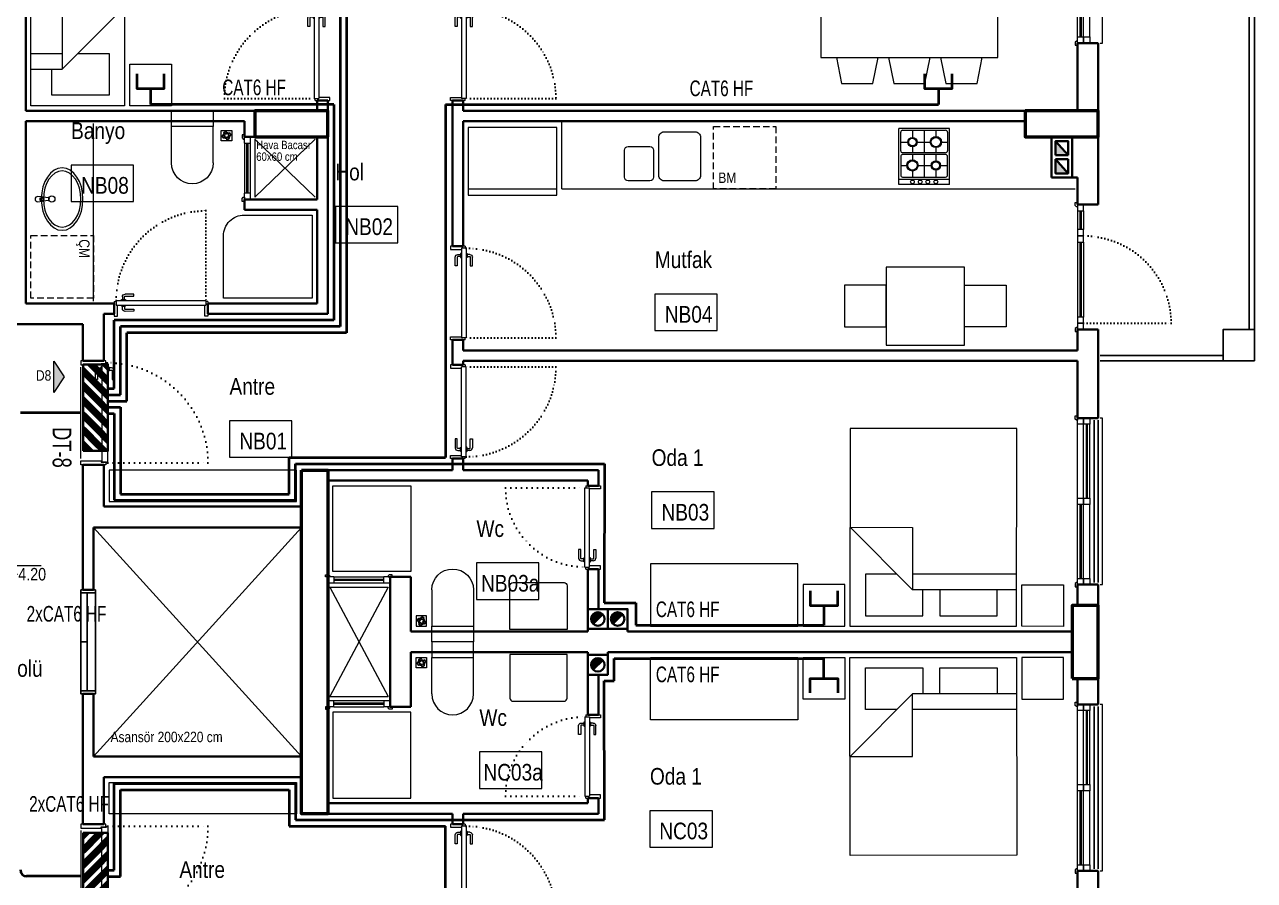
# Model space of a CAD drawing. Header units: millimetres. Extents: x 1852829 to 1882754, y -270850 to -231658.
# Drawn here: x 1862172 to 1863353, y -258565 to -257743 of the extents above; entities that cross this region are included whole.
import ezdxf
from ezdxf.enums import TextEntityAlignment as Align

# ---------------------------------------------------------------- set-up
doc = ezdxf.new("R2010")
doc.units = ezdxf.units.MM
for name, pattern in [('CONTINOUS', [0]), ('CONTINU', [0]), ('DOT', [0.25, 0, -0.25]), ('izdüşüm arka', [3.175, 0, -3.175]), ('izdüşüm ön', [9.525, 6.35, -3.175])]:
    doc.linetypes.add(name, pattern=pattern)
for name, color, linetype, lineweight in [('a_ba', 6, 'Continuous', 50), ('a_doğrama', 251, 'Continuous', 20), ('a_duvar', 251, 'Continuous', 35), ('a_görünüş', 32, 'Continuous', 25), ('a_görünüş_ince', 8, 'Continuous', 20), ('a_izdüşüm_arka', 251, 'izdüşüm arka', 30), ('a_izdüşüm_ön', 6, 'izdüşüm ön', 9), ('a_not_kot', 251, 'Continuous', 13), ('a_not_mahal', 253, 'Continuous', 5), ('a_not_misc', 144, 'Continuous', 5), ('a_not_text', 7, 'Continuous', 13), ('a_tefriş', 8, 'Continuous', 20), ('Aydınlatma', 4, 'CONTINOUS', 35), ('Priz', 6, 'CONTINOUS', 40), ('Telefon', 2, 'CONTINOUS', 40)]:
    doc.layers.add(name, color=color, linetype=linetype, lineweight=lineweight)
doc.layers.add('a_basılmayacak', color=251, linetype='Continuous', lineweight=5, plot=False)
doc.styles.add('Grupcad', font='arial.ttf', dxfattribs={"width": 0.7})
doc.styles.add('ROMANTUR', font='arial.ttf', dxfattribs={"width": 0.7})
doc.styles.get("Standard").update_dxf_attribs({"font": 'ARIALN.TTF'})

# ---------------------------------------------------------------- blocks, each defined once
blk = doc.blocks.new('K2')
at = {"layer": 'a_doğrama', "color": 251, "linetype": 'Continuous'}
for p, q in [((-13, 88.1), (-13, 1.9)), ((-13, 88.1), (-8.5, 88.1)), ((-12, 90), (-12, 88.1)), ((-12, 90), (-10, 90)), ((-8.5, 88.1), (-8.5, 1.9)), ((-13, 1.9), (-8.5, 1.9)), ((-12, 0), (-12, 1.9)), ((-12, 0), (-10, 0))]:
    blk.add_line(p, q, dxfattribs=at)
at = {"layer": 'a_doğrama', "color": 251}
for points in [[(-13, 83.1), (-13.5, 83.1, 0.414214), (-14, 82.6), (-14, 79.6, 0.414214), (-13.5, 79.1), (-13, 79.1)], [(-8.5, 83.1), (-8, 83.1, -0.414214), (-7.5, 82.6), (-7.5, 79.6, -0.414214), (-8, 79.1), (-8.5, 79.1)], [(-14, 80.1), (-16.5, 80.1, 0.414214), (-17, 79.6), (-17, 71.1), (-19, 71.1), (-19, 79.6)], [(-7.5, 80.1), (-5, 80.1, -0.414214), (-4.5, 79.6), (-4.5, 71.1), (-2.5, 71.1), (-2.5, 79.6)]]:
    blk.add_lwpolyline(points, format="xyb", dxfattribs=at)
at = {"layer": 'a_doğrama', "color": 251, "linetype": 'Continuous'}
for points in [[(0, 90), (2, 90), (2, 87), (-8.5, 87)], [(0, 0), (2, 0), (2, 3), (-8.5, 3)]]:
    blk.add_lwpolyline(points, dxfattribs=at)
at = {"layer": 'a_doğrama', "color": 251}
for points in [[(-16.5, 82.1), (-14, 82.1)], [(-5, 82.1), (-7.5, 82.1)]]:
    blk.add_lwpolyline(points, dxfattribs=at)
for centre, start, end in [((-16.5, 79.6), 90, 180), ((-5, 79.6), 0, 90)]:
    blk.add_arc(centre, 2.5, start, end, dxfattribs=at)
at = {"layer": 'a_izdüşüm_arka', "color": 251}
blk.add_lwpolyline([(-99.2, 1.9), (-13, 1.9)], dxfattribs=at)
blk.add_arc((-13, 1.9), 86.2, 90, 180, dxfattribs=at)
blk = doc.blocks.new('klozet')
at = {"layer": 'a_tefriş'}
blk.add_line((20, 0), (-20, 0), dxfattribs=at)
for points in [[(-20, 0), (-20, -15), (20, -15), (20, 0)], [(-20, -50), (-20, -15)], [(20, -50), (20, -15)]]:
    blk.add_lwpolyline(points, dxfattribs=at)
blk.add_arc((0, -50), 20, 180, 360, dxfattribs=at)
blk = doc.blocks.new('K1')
at = {"layer": 'a_doğrama', "color": 251}
for points in [[(-17.5, -2.5), (-22, -2.5), (-22, 0), (2, 0), (2, -4), (-17.5, -4), (-17.5, -2.5)], [(-27.5, -93.1), (-25, -93.1)], [(-14.5, -93.1), (-17, -93.1)], [(-17.5, -97.5), (-22, -97.5), (-22, -100), (2, -100), (2, -96), (-17.5, -96), (-17.5, -97.5)]]:
    blk.add_lwpolyline(points, dxfattribs=at)
blk.add_lwpolyline([(-18, -14), (-18, -4), (-18, -3), (-22.5, -3), (-22.5, -2.5), (-22.5, -2), (-24, -2), (-24, -2.5), (-24, -12.5), (-24, -88), (-24, -97.5), (-24, -98), (-22.5, -98), (-22.5, -97.5), (-22.5, -97), (-18, -97), (-18, -96), (-18, -86.5)], close=True, dxfattribs=at)
for points in [[(-25, -91.1), (-27.5, -91.1, -0.414214), (-28, -90.6), (-28, -82.1), (-30, -82.1), (-30, -90.6)], [(-17, -91.1), (-14.5, -91.1, 0.414214), (-14, -90.6), (-14, -82.1), (-12, -82.1), (-12, -90.6)], [(-24, -94.1), (-24.5, -94.1, -0.414214), (-25, -93.6), (-25, -90.6, -0.414214), (-24.5, -90.1), (-24, -90.1)], [(-18, -94.1), (-17.5, -94.1, 0.414214), (-17, -93.6), (-17, -90.6, 0.414214), (-17.5, -90.1), (-18, -90.1)]]:
    blk.add_lwpolyline(points, format="xyb", dxfattribs=at)
for centre, start, end in [((-27.5, -90.6), 180, 270), ((-14.5, -90.6), 270, 0)]:
    blk.add_arc(centre, 2.5, start, end, dxfattribs=at)
at = {"layer": 'a_görünüş_ince', "color": 251}
blk.add_line((2, -6), (2, -94), dxfattribs=at)
at = {"layer": 'a_izdüşüm_arka', "color": 251, "linetype": 'DOT', "ltscale": 20}
blk.add_line((-24, -2), (-120, -2), dxfattribs=at)
blk.add_arc((-24, -2), 96, 180, 270, dxfattribs=at)
blk = doc.blocks.new('M1')
at = {"layer": 'a_doğrama', "linetype": 'Continuous'}
for p, q in [((-24, 6), (-30, 6)), ((-30, 0), (-30, 6)), ((-24, 0), (-30, 0)), ((-24, 0), (-24, 6)), ((30, 6), (24, 6)), ((24, 6), (24, 0)), ((30, 0), (30, 6)), ((30, 0), (24, 0))]:
    blk.add_line(p, q, dxfattribs=at)
at = {"layer": 'a_doğrama'}
for p, q in [((24, 3.5), (-24, 3.5)), ((24, 2.5), (-24, 2.5))]:
    blk.add_line(p, q, dxfattribs=at)
for points in [[(-28, -1), (-28, 0), (-32, 0), (-32, -2), (-29, -2)], [(28, -1), (28, 0), (32, 0), (32, -2), (29, -2)]]:
    blk.add_lwpolyline(points, close=True, dxfattribs=at)
at = {"layer": 'a_görünüş_ince'}
for p, q in [((24, 6), (-24, 6)), ((-24, 0), (24, 0))]:
    blk.add_line(p, q, dxfattribs=at)
blk = doc.blocks.new('k_80')
at = {"layer": 'a_doğrama', "color": 251, "linetype": 'Continuous'}
for p, q in [((-80, 2), (-78.1, 2)), ((-80, 2), (-80, 0)), ((-78.1, 3), (-1.9, 3)), ((-78.1, 3), (-78.1, -1.5)), ((-1.9, 3), (-1.9, -1.5)), ((0, 2), (-1.9, 2)), ((0, 2), (0, 0)), ((-78.1, -1.5), (-1.9, -1.5))]:
    blk.add_line(p, q, dxfattribs=at)
at = {"layer": 'a_doğrama', "color": 251}
for points in [[(-73.1, 3), (-73.1, 3.5, -0.414214), (-72.6, 4), (-69.6, 4, -0.414214), (-69.1, 3.5), (-69.1, 3)], [(-70.1, 4), (-70.1, 6.5, -0.414214), (-69.6, 7), (-61.1, 7), (-61.1, 9), (-69.6, 9)], [(-73.1, -1.5), (-73.1, -2, 0.414214), (-72.6, -2.5), (-69.6, -2.5, 0.414214), (-69.1, -2), (-69.1, -1.5)], [(-70.1, -2.5), (-70.1, -5, 0.414214), (-69.6, -5.5), (-61.1, -5.5), (-61.1, -7.5), (-69.6, -7.5)]]:
    blk.add_lwpolyline(points, format="xyb", dxfattribs=at)
for points in [[(-72.1, 6.5), (-72.1, 4)], [(-72.1, -5), (-72.1, -2.5)]]:
    blk.add_lwpolyline(points, dxfattribs=at)
at = {"layer": 'a_doğrama', "color": 251, "linetype": 'Continuous'}
for points in [[(-80, -10), (-80, -12), (-77, -12), (-77, -1.5)], [(0, -10), (0, -12), (-3, -12), (-3, -1.5)]]:
    blk.add_lwpolyline(points, dxfattribs=at)
at = {"layer": 'a_doğrama', "color": 251}
for centre, start, end in [((-69.6, 6.5), 90, 180), ((-69.6, -5), 180, 270)]:
    blk.add_arc(centre, 2.5, start, end, dxfattribs=at)
at = {"layer": 'a_izdüşüm_arka', "color": 251, "linetype": 'DOT', "ltscale": 20}
blk.add_line((-1.9, 79.2), (-1.9, 3), dxfattribs=at)
blk.add_arc((-1.9, 3), 76.2, 90, 180, dxfattribs=at)
blk = doc.blocks.new('160p')
at = {"layer": 'a_doğrama', "color": 251}
for points in [[(-6, -6), (-6, 0), (-12, 0), (-12, -6)], [(0, -6), (0, 0), (-6, 0), (-6, -6)], [(-6, -83), (-6, -77), (-12, -77), (-12, -83)], [(0, -83), (0, -77), (-6, -77), (-6, -83)], [(-6, -160), (-6, -154), (-12, -154), (-12, -160)], [(0, -160), (0, -154), (-6, -154), (-6, -160)]]:
    blk.add_lwpolyline(points, close=True, dxfattribs=at)
for points in [[(2, -1), (2, 2), (0, 2), (0, -2), (1, -2), (2, -1)], [(-9.5, -6), (-9.5, -77)], [(-8.5, -6), (-8.5, -77)], [(-3.5, -83), (-3.5, -154)], [(-2.5, -83), (-2.5, -154)], [(2, -159), (2, -162), (0, -162), (0, -158), (1, -158), (2, -159)]]:
    blk.add_lwpolyline(points, dxfattribs=at)
at = {"layer": 'a_görünüş_ince', "color": 251}
for points in [[(-22, -160), (-24, -160), (-24, 0), (-22, 0)], [(-12, -77), (-12, -6)], [(-6, -77), (-6, -6)], [(-6, -77), (-6, -6)], [(0, -77), (0, -6)], [(-12, -154), (-12, -83)], [(-6, -154), (-6, -83)], [(-6, -154), (-6, -83)], [(0, -154), (0, -83)]]:
    blk.add_lwpolyline(points, dxfattribs=at)
blk = doc.blocks.new('kapı_120_c_blok')
at = {"layer": 'a_doğrama', "color": 251}
for points in [[(-2, 119), (-2, 122), (0, 122), (0, 118), (-1, 118), (-2, 119)], [(2.5, 114), (2.5, 96)], [(3.5, 114), (3.5, 96)], [(2.5, 84), (2.5, 12)], [(3.5, 84), (3.5, 12)], [(-2, 1), (-2, -2), (0, -2), (0, 2), (-1, 2), (-2, 1)]]:
    blk.add_lwpolyline(points, dxfattribs=at)
for points in [[(0, 114), (6, 114), (6, 120), (0, 120)], [(0, 90), (6, 90), (6, 96), (0, 96)], [(0, 84), (6, 84), (6, 90), (0, 90)], [(0, 6), (6, 6), (6, 12), (0, 12)], [(0, 0), (6, 0), (6, 6), (0, 6)]]:
    blk.add_lwpolyline(points, close=True, dxfattribs=at)
at = {"layer": 'a_görünüş_ince', "color": 251}
for points in [[(0, 114), (0, 96)], [(6, 114), (6, 96)], [(0, 84), (0, 12)], [(6, 84), (6, 12)]]:
    blk.add_lwpolyline(points, dxfattribs=at)
at = {"layer": 'a_izdüşüm_arka', "color": 251}
blk.add_lwpolyline([(6, 6), (90, 6)], dxfattribs=at)
blk.add_arc((6, 6), 84, 0, 90, dxfattribs=at)
blk = doc.blocks.new('baca_şönt')
at = {"layer": 'a_duvar'}
h = blk.add_hatch(color=256, dxfattribs=at)
h.dxf.hatch_style = 1
h.paths.add_polyline_path([(21.5, -5), (21.5, -17), (35, -17)])
h.paths.add_polyline_path([(4, -5), (4, -17), (17.5, -17)])
for p, q in [((4, -5), (17.5, -17)), ((17.5, -5), (17.5, -17)), ((21.5, -5), (21.5, -17)), ((21.5, -5), (35, -17))]:
    blk.add_line(p, q, dxfattribs=at)
blk.add_lwpolyline([(0, -21), (39, -21), (39, -1), (0, -1)], close=True, dxfattribs=at)
for points in [[(17.5, -5), (4, -5), (4, -17), (17.5, -17)], [(21.5, -17), (35, -17), (35, -5), (21.5, -5)]]:
    blk.add_lwpolyline(points, dxfattribs=at)
blk = doc.blocks.new('baca_müstakil')
at = {"layer": 'a_duvar'}
h = blk.add_hatch(color=256, dxfattribs=at)
h.dxf.hatch_style = 1
h.paths.add_polyline_path([(4.9, -4.9, 0.198912), (3, -9.5, 0.668179), (14.1, -14.1)])
blk.add_line((4.9, -4.9), (14.1, -14.1), dxfattribs=at)
blk.add_lwpolyline([(0, -19), (19, -19), (19, 0), (0, 0)], close=True, dxfattribs=at)
blk.add_circle((9.5, -9.5), 6.5, dxfattribs=at)
blk = doc.blocks.new('A$C2A0A03CE')
at = {"layer": 'a_tefriş'}
for p, q in [((-54, -24.3), (-54, 24.3)), ((-54, 24.3), (0, 24.3)), ((-48.6, 24.3), (-48.6, -24.3)), ((0, -24.3), (0, 24.3)), ((-46.8, 20.7), (-46.8, -20.7)), ((-27, 22.5), (-45, 22.5)), ((-35.6, 22.5), (-35.6, 15.7)), ((-25.2, -20.7), (-25.2, 20.7)), ((-23.4, -20.7), (-23.4, 20.7)), ((-21.6, 22.5), (-3.6, 22.5)), ((-13.1, 22.5), (-13.1, 14.8)), ((-1.8, 20.7), (-1.8, -20.7)), ((-40, 11.2), (-46.8, 11.2)), ((-25.2, 0), (-46.8, 0)), ((-35.6, 6.8), (-35.6, -7.7)), ((-25.2, 11.2), (-31, 11.2)), ((-16.6, 11.2), (-23.4, 11.2)), ((-1.8, 0), (-23.4, 0)), ((-13.1, 7.7), (-13.1, -6.8)), ((-1.8, 11.2), (-9.4, 11.2)), ((-39.1, -11.3), (-46.8, -11.3)), ((-25.2, -11.3), (-31.9, -11.3)), ((-17.5, -11.3), (-23.4, -11.3)), ((-1.8, -11.3), (-8.5, -11.3)), ((-45, -22.5), (-27, -22.5)), ((-35.6, -14.9), (-35.6, -22.5)), ((-3.6, -22.5), (-21.6, -22.5)), ((-13.1, -15.7), (-13.1, -22.5)), ((-54, -24.3), (0, -24.3))]:
    blk.add_line(p, q, dxfattribs=at)
for centre, radius in [((-51.4, 11.2), 1.8), ((-35.6, 11.2), 5.4), ((-35.6, 11.2), 4.5), ((-13.1, 11.2), 4.5), ((-13.1, 11.2), 3.6), ((-51.4, 3.7), 1.8), ((-51.4, -3.5), 1.8), ((-51.4, -11.3), 1.8), ((-35.6, -11.3), 4.5), ((-35.6, -11.3), 3.6), ((-13.1, -11.3), 5.4), ((-13.1, -11.3), 4.5)]:
    blk.add_circle(centre, radius, dxfattribs=at)
for centre, start, end in [((-45, 20.7), 90, 180), ((-27, 20.7), 0, 90), ((-21.6, 20.7), 90, 180), ((-3.6, 20.7), 0, 90), ((-45, -20.7), 180, 270), ((-27, -20.7), 270, 0), ((-21.6, -20.7), 180, 270), ((-3.6, -20.7), 270, 0)]:
    blk.add_arc(centre, 1.8, start, end, dxfattribs=at)
blk = doc.blocks.new('tefriş_yatak tek')
at = {"layer": 'a_tefriş'}
for points in [[(0, -0.45), (-1.9, -0.45), (-1.9, 0.45), (0, 0.45)], [(-1.9, -0.5), (-1.5, -0.5), (-1.5, -0.9), (-1.9, -0.9)]]:
    blk.add_lwpolyline(points, close=True, dxfattribs=at)
for points in [[(-1.55, 0.45), (-1.55, 0.15), (-0.95, -0.45), (-0.95, 0.15), (-1.55, 0.15)], [(-1.4, 0.45), (-1.4, 0.15)], [(-1.4, 0), (-1.4, -0.3), (-1.8, -0.3), (-1.8, 0.25), (-1.55, 0.25)]]:
    blk.add_lwpolyline(points, dxfattribs=at)
blk = doc.blocks.new('tefriş_yatak_çift')
at = {"layer": 'a_tefriş'}
for points in [[(-85, -5), (-85, -45), (-125, -45), (-125, -5)], [(80, -195), (80, -5), (-80, -5), (-80, -195)], [(85, -5), (85, -45), (125, -45), (125, -5)]]:
    blk.add_lwpolyline(points, close=True, dxfattribs=at)
for points in [[(-6.3, -40), (-6.3, -15), (-61.3, -15), (-61.3, -40)], [(35, -55), (65, -55), (65, -15), (10, -15), (10, -40)], [(-80, -40), (20, -40), (80, -100), (20, -100), (20, -40)], [(-80, -55), (20, -55)]]:
    blk.add_lwpolyline(points, dxfattribs=at)
blk = doc.blocks.new('tefriş_süzgeç')
at = {"layer": 'a_tefriş'}
for p, q in [((5, 0), (-5, 0)), ((-5, 0), (-5, -10)), ((5, -10), (5, 0)), ((-5, -10), (5, -10)), ((-3.6, -5.1), (-4.1, -5.1)), ((-2.6, -5.1), (-3.1, -5.1)), ((-2.5, -2.5), (-2.9, -2.2)), ((-2.6, -7.6), (-2.9, -7.9)), ((-2, -3.3), (-2.3, -3)), ((-1.9, -6.9), (-2.2, -7.2)), ((-1.6, -5.1), (-2.1, -5.1)), ((-1.2, -3.9), (-1.5, -3.6)), ((-1.2, -6.2), (-1.5, -6.5)), ((-0.2, -2.5), (-0.2, -2)), ((-0.1, -1.5), (-0.1, -1)), ((-0.1, -3), (-0.1, -3.5)), ((-0.1, -6.6), (-0.1, -7.1)), ((-0.1, -7.6), (-0.1, -8.1)), ((-0.1, -8.6), (-0.1, -9.1)), ((1, -4), (1.4, -3.6)), ((1.1, -6.2), (1.4, -6.5)), ((1.5, -5.1), (2, -5.1)), ((1.7, -3.3), (2.1, -2.9)), ((1.8, -6.9), (2.1, -7.2)), ((2.5, -2.5), (2.8, -2.2)), ((2.5, -5.1), (3, -5.1)), ((2.5, -7.5), (2.8, -7.9)), ((3.5, -5.1), (4, -5.1))]:
    blk.add_line(p, q, dxfattribs=at)
for centre, radius, start, end in [((-0.1, -5.1), 4.06, 134.2896, 180), ((-0.1, -5.1), 3.56, 134.2896, 180), ((-0.1, -5.1), 3.06, 180, 225), ((-0.1, -5.1), 4.06, 225, 270), ((-0.1, -5.1), 2.56, 180, 225), ((-0.1, -5.1), 3.56, 225, 270), ((-0.4, -4.4), 2.4, 84.5943, 143.2016), ((-0.1, -5.1), 2.06, 134.2896, 180), ((-0.1, -5), 2.44, 90.343, 138.1212), ((-0.1, -5.1), 1.56, 134.2896, 180), ((-0.1, -5.1), 2.06, 225, 270), ((-0.1, -5.1), 1.56, 225, 270), ((-0.1, -5.1), 4.06, 45, 90), ((-0.1, -5.1), 3.56, 45, 90), ((-0.1, -5.1), 2.06, 45, 90), ((-0.1, -5.1), 1.56, 45, 90), ((-0.1, -5.1), 2.56, 270, 315.7104), ((-0.1, -5.1), 3.06, 270, 315.7104), ((-0.1, -5.1), 1.56, 314.2896, 360), ((-0.1, -5.1), 2.06, 314.2896, 360), ((-0.1, -5.1), 2.56, 360, 45), ((-0.1, -5.1), 3.06, 360, 45), ((-0.1, -5.1), 3.56, 314.2896, 360), ((-0.1, -5.1), 4.06, 314.2896, 360)]:
    blk.add_arc(centre, radius, start, end, dxfattribs=at)
blk = doc.blocks.new('sembol_kot')
at = {"layer": 'a_not_kot'}
for points in [[(0, 10), (0, 0), (10, 0, 0.414214)], [(0, 0), (-10, 0, 0.414214), (0, -10)]]:
    blk.add_hatch(color=256, dxfattribs=at).paths.add_polyline_path(points)
for p, q in [((0, 15), (0, -15)), ((-15, 0), (60, 0))]:
    blk.add_line(p, q, dxfattribs=at)
blk.add_circle((0, 0), 10, dxfattribs=at)
blk = doc.blocks.new('ZayıfAkımPanosu')
at = {"layer": 'Priz'}
h = blk.add_hatch(dxfattribs=at)
h.set_pattern_fill('GOST_GROUND', color=256)
h.set_pattern_definition([(45, (-1866208.597, 256590.195), (14.142135624, 0), [20]), (45, (-1866205.597, 256590.195), (14.142135624, 0), [20]), (45, (-1866202.597, 256590.195), (14.142135624, 0), [20])])
h.paths.add_polyline_path([(11.9, 41.5), (-11.9, 41.5), (-11.9, -41.5), (11.9, -41.5)])
at = {"layer": 'Aydınlatma', "color": 2, "linetype": 'CONTINU'}
blk.add_lwpolyline([(-11.9, 41.5), (11.9, 41.5), (11.9, -41.5), (-11.9, -41.5)], close=True, dxfattribs=at)
blk.add_lwpolyline([(-11.9, 41.5), (11.9, 41.5), (11.9, -41.5), (-11.9, -41.5)], close=True, dxfattribs=at)
blk.add_lwpolyline([(-11.9, 41.5), (11.9, 41.5), (11.9, -41.5), (-11.9, -41.5)], close=True, dxfattribs=at)
blk.add_lwpolyline([(-11.9, 41.5), (11.9, 41.5), (11.9, -41.5), (-11.9, -41.5)], close=True, dxfattribs=at)
blk.add_lwpolyline([(-11.9, 41.5), (11.9, 41.5), (11.9, -41.5), (-11.9, -41.5)], close=True, dxfattribs=at)
at = {"layer": 'Aydınlatma', "color": 6, "linetype": 'CONTINU'}
blk.add_lwpolyline([(-11.9, 41.5), (11.9, 41.5), (11.9, -41.5), (-11.9, -41.5)], close=True, dxfattribs=at)
blk = doc.blocks.new('TELEFON PRIZI')
at = {"layer": 'Telefon', "linetype": 'CONTINU'}
blk.add_lwpolyline([(13.2, 13.9), (13.2, 0), (-13.2, 0), (-13.2, 13.9)], dxfattribs=at)

msp = doc.modelspace()

# ---------------------------------------------------------------- hatches: boundary and pattern name
at = {"layer": 'a_not_misc'}
h = msp.add_hatch(color=256, dxfattribs=at)
h.dxf.hatch_style = 1
h.paths.add_polyline_path([(1862199.7, -258066.6), (1862209.7, -258081.6), (1862199.7, -258096.6)])

# ---------------------------------------------------------------- linework, layer by layer
msp.add_lwpolyline([(1862227.7, -258286.2), (1862227.7, -258286.2)])
at = {"layer": 'a_ba', "color": 253}
for points in [[(1862462.7, -257851.2), (1862462.7, -257826.2), (1862392.7, -257826.2), (1862392.7, -257851.2)], [(1863132.7, -257826.2), (1863132.7, -257851.2), (1863202.7, -257851.2), (1863202.7, -257826.2)], [(1862437.7, -258171.2), (1862462.7, -258171.2), (1862462.7, -258501.2), (1862437.7, -258501.2), (1862437.7, -258476.2), (1862437.7, -258476.2), (1862437.7, -258196.2), (1862437.7, -258196.2)], [(1863177.7, -258371.2), (1863202.7, -258371.2), (1863202.7, -258301.2), (1863177.7, -258301.2)]]:
    msp.add_lwpolyline(points, close=True, dxfattribs=at)
at = {"layer": 'a_basılmayacak'}
for points in [[(1862542.7, -258268.7), (1862467.7, -258268.7), (1862467.7, -258186.2), (1862542.7, -258186.2)], [(1862542.7, -258403.7), (1862467.7, -258403.7), (1862467.7, -258486.2), (1862542.7, -258486.2)]]:
    msp.add_lwpolyline(points, close=True, dxfattribs=at)
at = {"layer": 'a_duvar'}
for p, q in [((1862172.7, -257826.2), (1862172.7, -257466.2)), ((1863182.7, -257761.2), (1863182.7, -257826.2)), ((1863202.7, -257916.2), (1863202.7, -257761.2)), ((1862452.7, -257816.2), (1862452.7, -257826.2)), ((1862462.7, -258021.2), (1862462.7, -257816.2)), ((1862582.7, -257956.2), (1862582.7, -257816.2)), ((1862592.7, -257816.2), (1862592.7, -257826.2)), ((1862452.7, -257826.2), (1862172.7, -257826.2)), ((1863182.7, -257826.2), (1862592.7, -257826.2)), ((1862172.7, -257836.2), (1862382.7, -257836.2)), ((1862172.7, -258011.2), (1862172.7, -257836.2)), ((1862382.7, -257836.2), (1862382.7, -257851.2)), ((1862392.7, -257851.2), (1862392.7, -257836.2)), ((1862592.7, -257836.2), (1862592.7, -257956.2)), ((1862592.7, -257836.2), (1863132.7, -257836.2)), ((1862452.7, -257851.2), (1862452.7, -257911.2)), ((1863182.7, -257890.2), (1863182.7, -257916.2)), ((1862452.7, -257911.2), (1862382.7, -257911.2)), ((1862382.7, -257911.2), (1862382.7, -257921.2)), ((1862382.7, -257921.2), (1862452.7, -257921.2)), ((1862452.7, -257921.2), (1862452.7, -258011.2)), ((1862257.7, -258011.2), (1862172.7, -258011.2)), ((1862257.7, -258011.2), (1862257.7, -258021.2)), ((1862452.7, -258011.2), (1862347.7, -258011.2)), ((1862347.7, -258011.2), (1862347.7, -258021.2)), ((1862452.7, -258011.2), (1862347.7, -258011.2)), ((1862247.7, -258021.2), (1862257.7, -258021.2)), ((1862247.7, -258066.2), (1862247.7, -258021.2)), ((1862347.7, -258021.2), (1862462.7, -258021.2)), ((1862107.7, -258030.9), (1862227.7, -258030.9)), ((1862227.7, -258030.9), (1862227.7, -258066.2)), ((1863182.7, -258036.2), (1863182.7, -258056.2)), ((1863202.7, -258121.2), (1863202.7, -258036.2)), ((1862582.7, -258070.2), (1862582.7, -258046.2)), ((1862592.7, -258046.2), (1862592.7, -258056.2)), ((1863182.7, -258056.2), (1862592.7, -258056.2)), ((1862227.7, -258066.2), (1862247.7, -258066.2)), ((1862592.7, -258066.2), (1863182.7, -258066.2)), ((1862592.7, -258066.2), (1862592.7, -258070.2)), ((1863182.7, -258066.2), (1863182.7, -258121.2)), ((1862247.7, -258166.2), (1862227.7, -258166.2)), ((1862227.7, -258166.2), (1862227.7, -258286.2)), ((1862247.7, -258206.2), (1862247.7, -258166.2)), ((1862247.7, -258206.2), (1862247.7, -258166.2)), ((1862582.7, -258171.2), (1862447.7, -258171.2)), ((1862582.7, -258171.2), (1862582.7, -258160.2)), ((1862592.7, -258160.2), (1862592.7, -258171.2)), ((1862722.7, -258171.2), (1862592.7, -258171.2)), ((1862722.7, -258186.2), (1862722.7, -258171.2)), ((1862462.7, -258181.2), (1862712.7, -258181.2)), ((1862712.7, -258181.2), (1862712.7, -258186.2)), ((1862437.7, -258206.2), (1862247.7, -258206.2)), ((1862237.7, -258286.2), (1862237.7, -258226.2)), ((1862437.7, -258226.2), (1862237.7, -258226.2)), ((1862437.7, -258226.2), (1862437.7, -258446.2)), ((1862462.7, -258273.7), (1862462.7, -258273.7)), ((1862542.7, -258273.7), (1862522.7, -258273.7)), ((1862522.7, -258273.7), (1862522.7, -258398.7)), ((1862542.7, -258326.2), (1862542.7, -258273.7)), ((1862712.7, -258266.2), (1862712.7, -258326.2)), ((1862722.7, -258304.7), (1862722.7, -258266.2)), ((1863182.7, -258281.2), (1863182.7, -258301.2)), ((1863202.7, -258301.2), (1863202.7, -258281.2)), ((1862462.7, -258293.7), (1862462.7, -258293.7)), ((1862542.7, -258326.2), (1862712.7, -258326.2)), ((1862750.7, -258326.2), (1863177.7, -258326.2)), ((1862542.7, -258346.2), (1862712.7, -258346.2)), ((1862542.7, -258398.7), (1862542.7, -258346.2)), ((1862712.7, -258346.2), (1862712.7, -258406.2)), ((1862731.7, -258346.2), (1863177.7, -258346.2)), ((1862731.7, -258348.7), (1862731.7, -258346.2)), ((1862722.7, -258406.2), (1862722.7, -258367.7)), ((1863182.7, -258371.2), (1863182.7, -258396.2)), ((1863202.7, -258396.2), (1863202.7, -258371.2)), ((1862462.7, -258378.7), (1862462.7, -258378.7)), ((1862227.7, -258386.2), (1862227.7, -258446.2)), ((1862237.7, -258446.2), (1862237.7, -258386.2)), ((1862462.7, -258398.7), (1862462.7, -258398.7)), ((1862522.7, -258398.7), (1862542.7, -258398.7)), ((1862712.7, -258401.2), (1862712.7, -258406.2)), ((1862227.7, -258446.2), (1862227.7, -258511.2)), ((1862437.7, -258446.2), (1862237.7, -258446.2)), ((1862247.7, -258466.2), (1862437.7, -258466.2)), ((1862247.7, -258511.2), (1862247.7, -258466.2)), ((1862712.7, -258486.2), (1862712.7, -258491.2)), ((1862722.7, -258501.2), (1862722.7, -258486.2)), ((1862447.7, -258501.2), (1862582.7, -258501.2)), ((1862712.7, -258491.2), (1862462.7, -258491.2)), ((1862582.7, -258501.2), (1862582.7, -258511.2)), ((1862592.7, -258511.2), (1862592.7, -258501.2)), ((1862592.7, -258501.2), (1862722.7, -258501.2)), ((1862227.7, -258511.2), (1862247.7, -258511.2)), ((1862247.7, -258511.2), (1862227.7, -258511.2)), ((1863182.7, -258556.2), (1863182.7, -258606.2)), ((1863202.7, -258606.2), (1863202.7, -258556.2))]:
    msp.add_line(p, q, dxfattribs=at)
for points in [[(1863202.7, -257761.2), (1863182.7, -257761.2)], [(1862452.7, -257816.2), (1862462.7, -257816.2)], [(1862582.7, -257816.2), (1862592.7, -257816.2)], [(1862392.7, -257851.2), (1862382.7, -257851.2)], [(1863177.7, -257890.2), (1863182.7, -257890.2)], [(1863202.7, -257916.2), (1863182.7, -257916.2)], [(1862582.7, -257956.2), (1862592.7, -257956.2)], [(1863202.7, -258036.2), (1863182.7, -258036.2)], [(1862582.7, -258046.2), (1862592.7, -258046.2)], [(1862582.7, -258070.2), (1862592.7, -258070.2)], [(1863182.7, -258121.2), (1863202.7, -258121.2)], [(1862582.7, -258160.2), (1862592.7, -258160.2)], [(1862712.7, -258186.2), (1862722.7, -258186.2)], [(1862712.7, -258266.2), (1862722.7, -258266.2)], [(1862237.7, -258286.2), (1862227.7, -258286.2)], [(1863182.7, -258281.2), (1863202.7, -258281.2)], [(1862750.7, -258323.7), (1862750.7, -258326.2)], [(1862237.7, -258386.2), (1862227.7, -258386.2)], [(1862712.7, -258406.2), (1862722.7, -258406.2)], [(1863182.7, -258396.2), (1863202.7, -258396.2)], [(1862712.7, -258486.2), (1862722.7, -258486.2)], [(1862582.7, -258511.2), (1862592.7, -258511.2)], [(1863182.7, -258556.2), (1863202.7, -258556.2)]]:
    msp.add_lwpolyline(points, dxfattribs=at)
at = {"layer": 'a_görünüş', "color": 251}
for points in [[(1863347.7, -258036.2), (1863347.7, -257476.2)], [(1863352.7, -258036.2), (1863352.7, -257476.2)], [(1863204.7, -258061.2), (1863322.7, -258061.2)], [(1863204.7, -258066.2), (1863322.7, -258066.2)], [(1863198.7, -258279.2), (1863198.7, -258123.2)], [(1863202.7, -258279.2), (1863202.7, -258123.2)], [(1862225.7, -258383.2), (1862225.7, -258289.2)], [(1862231.7, -258289.2), (1862231.7, -258383.2)], [(1862239.7, -258383.2), (1862239.7, -258289.2)], [(1862231.7, -258336.2), (1862225.7, -258336.2)], [(1863198.7, -258554.2), (1863198.7, -258398.2)], [(1863202.7, -258554.2), (1863202.7, -258398.2)]]:
    msp.add_lwpolyline(points, dxfattribs=at)
for points in [[(1863322.7, -258066.2), (1863352.7, -258066.2), (1863352.7, -258036.2), (1863322.7, -258036.2)], [(1862239.7, -258286.2), (1862225.7, -258286.2), (1862225.7, -258289.2), (1862239.7, -258289.2)], [(1862239.7, -258383.2), (1862225.7, -258383.2), (1862225.7, -258386.2), (1862239.7, -258386.2)]]:
    msp.add_lwpolyline(points, close=True, dxfattribs=at)
at = {"layer": 'a_görünüş_ince'}
for points in [[(1862392.7, -257853.2), (1862392.7, -257909.2)], [(1862464.7, -258283.7), (1862520.7, -258283.7)], [(1862464.7, -258388.7), (1862520.7, -258388.7)]]:
    msp.add_lwpolyline(points, dxfattribs=at)
at = {"layer": 'a_izdüşüm_ön', "color": 251}
for points in [[(1862833.2, -257901.2), (1862833.2, -257841.2), (1862893.2, -257841.2), (1862893.2, -257901.2)], [(1862177.7, -258005.9), (1862177.7, -257945.9), (1862237.7, -257945.9), (1862237.7, -258005.9)]]:
    msp.add_lwpolyline(points, close=True, dxfattribs=at)
at = {"layer": 'a_not_mahal'}
for points in [[(1862276.3, -257878.2), (1862216.3, -257878.2), (1862216.3, -257913.2), (1862276.3, -257913.2)], [(1862530.1, -257917.9), (1862470.1, -257917.9), (1862470.1, -257952.9), (1862530.1, -257952.9)], [(1862836.9, -258002.1), (1862776.9, -258002.1), (1862776.9, -258037.1), (1862836.9, -258037.1)], [(1862428.4, -258123.8), (1862368.4, -258123.8), (1862368.4, -258158.8), (1862428.4, -258158.8)], [(1862833.8, -258192.2), (1862773.8, -258192.2), (1862773.8, -258227.2), (1862833.8, -258227.2)], [(1862665.6, -258260.4), (1862605.6, -258260.4), (1862605.6, -258295.4), (1862665.6, -258295.4)], [(1862668.4, -258441.9), (1862608.4, -258441.9), (1862608.4, -258476.9), (1862668.4, -258476.9)], [(1862832.2, -258498.3), (1862772.2, -258498.3), (1862772.2, -258533.3), (1862832.2, -258533.3)]]:
    msp.add_lwpolyline(points, close=True, dxfattribs=at)
at = {"layer": 'a_not_misc'}
for points in [[(1862450.6, -257853.2), (1862392.7, -257909.2)], [(1862392.7, -257853.2), (1862450.6, -257909.2)], [(1862237.7, -258226.2), (1862437.7, -258446.2)], [(1862437.7, -258226.2), (1862237.7, -258446.2)], [(1862520.7, -258283.7), (1862464.7, -258388.7)], [(1862464.7, -258283.7), (1862520.7, -258388.7)]]:
    msp.add_lwpolyline(points, dxfattribs=at)
msp.add_lwpolyline([(1862199.7, -258066.6), (1862209.7, -258081.6), (1862199.7, -258096.6), (1862199.7, -258066.6)], close=True, dxfattribs=at)
at = {"layer": 'a_tefriş'}
for p, q in [((1862237.7, -258008.9), (1862237.7, -257838.2)), ((1862188.4, -257908.8), (1862184.2, -257908.4)), ((1862186.7, -257909.6), (1862188.2, -257909.6)), ((1862186.7, -257912.3), (1862186.7, -257909.6)), ((1862194.7, -257909.8), (1862189.4, -257909.2)), ((1862687.7, -257901.2), (1863180.7, -257901.2)), ((1862184.2, -257913.4), (1862188.4, -257913)), ((1862188.2, -257912.3), (1862186.7, -257912.3)), ((1862189.4, -257912.7), (1862194.7, -257912))]:
    msp.add_line(p, q, dxfattribs=at)
for points in [[(1863106.3, -257704.8), (1862936.3, -257704.8), (1862936.3, -257774.8), (1863106.3, -257774.8)], [(1863074.2, -258051.2), (1863074.2, -257976.2), (1862999.2, -257976.2), (1862999.2, -258051.2)], [(1862999.2, -258033.7), (1862999.2, -257993.7), (1862959.2, -257993.7), (1862959.2, -258033.7)], [(1863114.2, -258033.7), (1863074.2, -258033.7), (1863074.2, -257993.7), (1863114.2, -257993.7)], [(1862432.7, -258171.2), (1862252.7, -258171.2), (1862252.7, -258201.2), (1862432.7, -258201.2)], [(1862772.7, -258261.1), (1862772.7, -258321.1), (1862914.3, -258321.1), (1862914.3, -258261.1)], [(1862772.7, -258411.2), (1862772.7, -258351.2), (1862914.3, -258351.2), (1862914.3, -258411.2)], [(1862432.7, -258501.2), (1862252.7, -258501.2), (1862252.7, -258471.2), (1862432.7, -258471.2)]]:
    msp.add_lwpolyline(points, close=True, dxfattribs=at)
for points in [[(1862951.3, -257774.8), (1862956.3, -257799.8), (1862986.3, -257799.8), (1862991.3, -257774.8)], [(1863001.3, -257774.8), (1863006.3, -257799.8), (1863036.3, -257799.8), (1863041.3, -257774.8)], [(1863051.3, -257774.8), (1863056.3, -257799.8), (1863086.3, -257799.8), (1863091.3, -257774.8)], [(1862687.7, -257901.2), (1862687.7, -257836.2)], [(1862597.7, -257842.2), (1862597.7, -257907.2), (1862682.7, -257907.2), (1862682.7, -257842.2), (1862597.7, -257842.2), (1862597.7, -257901.2), (1862682.7, -257901.2)]]:
    msp.add_lwpolyline(points, dxfattribs=at)
for points in [[(1862780.7, -257851.3, -0.414214), (1862785.7, -257846.3), (1862815.7, -257846.3, -0.414214), (1862820.7, -257851.3), (1862820.7, -257888.3, -0.414214), (1862815.7, -257893.3), (1862785.7, -257893.3, -0.414214), (1862780.7, -257888.3), (1862780.7, -257851.3)], [(1862747.7, -257863.9, -0.414214), (1862751.2, -257860.4), (1862772.2, -257860.4, -0.414214), (1862775.7, -257863.9), (1862775.7, -257889.8, -0.414214), (1862772.2, -257893.3), (1862751.2, -257893.3, -0.414214), (1862747.7, -257889.8), (1862747.7, -257863.9)]]:
    msp.add_lwpolyline(points, format="xyb", dxfattribs=at)
for points in [[(1862382.7, -257926.2), (1862447.7, -257926.2), (1862447.7, -258006.2), (1862362.7, -258006.2), (1862362.7, -257946.2, -0.414214)], [(1862692.7, -258324.2), (1862637.7, -258324.2), (1862637.7, -258282.2, -0.414214), (1862640.7, -258279.2), (1862689.7, -258279.2, -0.414214), (1862692.7, -258282.2)], [(1862692.7, -258348.2), (1862637.7, -258348.2), (1862637.7, -258390.2, 0.414214), (1862640.7, -258393.2), (1862689.7, -258393.2, 0.414214), (1862692.7, -258390.2)]]:
    msp.add_lwpolyline(points, format="xyb", close=True, dxfattribs=at)
msp.add_circle((1862197.8, -257910.9), 3, dxfattribs=at)
msp.add_circle((1862197.8, -257910.9), 3, dxfattribs=at)
for centre, radius, start, end in [((1862184.2, -257910.9), 2.5, 90, 270), ((1862188.2, -257910.9), 1.36, 270, 90), ((1862188.2, -257910.9), 2.11, 57.229, 84.8304), ((1862188.2, -257910.9), 2.11, 302.771, 57.229), ((1862194.5, -257910.9), 1.12, 277.1389, 82.8611), ((1862188.2, -257910.9), 2.11, 275.1696, 302.771)]:
    msp.add_arc(centre, radius, start, end, dxfattribs=at)
at = {"layer": 'a_tefriş', "extrusion": (0, 0, -1)}
for major_axis in [(0, 30), (0, 27)]:
    msp.add_ellipse((1862207.7, -257910.9), major_axis=major_axis, ratio=0.666667, dxfattribs=at)
at = {"layer": 'Telefon'}
for p, q in [((1862474.7, -257694.2), (1862474.7, -258033.2)), ((1862480.7, -257700.2), (1862480.7, -258039.2)), ((1862292.5, -257804.6), (1862292.5, -257820.2)), ((1863049.2, -257804.6), (1863049.2, -257820.2)), ((1862468.7, -257820.2), (1862292.5, -257820.2)), ((1862468.7, -257820.2), (1862468.7, -258027.2)), ((1862576, -257820.2), (1862576, -258159.2)), ((1862576, -257820.2), (1863049.2, -257820.2)), ((1862468.7, -258027.2), (1862257.7, -258027.2)), ((1862257.7, -258092.9), (1862257.7, -258027.2)), ((1862474.7, -258033.2), (1862263.7, -258033.2)), ((1862263.7, -258098.9), (1862263.7, -258033.2)), ((1862480.7, -258039.2), (1862269.7, -258039.2)), ((1862269.7, -258104.9), (1862269.7, -258039.2)), ((1862251.7, -258092.9), (1862257.7, -258092.9)), ((1862251.7, -258098.9), (1862263.7, -258098.9)), ((1862251.7, -258104.9), (1862269.7, -258104.9)), ((1862251.7, -258110.9), (1862263.7, -258110.9)), ((1862263.7, -258110.9), (1862263.7, -258194.2)), ((1862251.7, -258116.9), (1862257.7, -258116.9)), ((1862257.7, -258116.9), (1862257.7, -258200.2)), ((1862425.7, -258194.2), (1862425.7, -258159.2)), ((1862425.7, -258159.2), (1862576, -258159.2)), ((1862431.7, -258200.2), (1862431.7, -258165.2)), ((1862431.7, -258165.2), (1862728.7, -258165.2)), ((1862728.7, -258165.2), (1862728.2, -258298.7)), ((1862263.7, -258194.2), (1862425.7, -258194.2)), ((1862257.7, -258200.2), (1862431.7, -258200.2)), ((1862728.2, -258298.7), (1862758.7, -258298.7)), ((1862758.7, -258298.7), (1862758.7, -258320.2)), ((1862939.3, -258301.1), (1862939.3, -258320.2)), ((1862758.7, -258320.2), (1862939.3, -258320.2)), ((1862737.7, -258373.7), (1862737.7, -258352.2)), ((1862737.7, -258352.2), (1862939.3, -258352.2)), ((1862939.3, -258371.2), (1862939.3, -258352.2)), ((1862728.7, -258507.2), (1862728.2, -258373.7)), ((1862728.2, -258373.7), (1862737.7, -258373.7)), ((1862257.7, -258555.4), (1862257.7, -258472.2)), ((1862257.7, -258472.2), (1862431.7, -258472.2)), ((1862263.7, -258561.4), (1862263.7, -258478.2)), ((1862263.7, -258478.2), (1862425.7, -258478.2)), ((1862425.7, -258478.2), (1862425.7, -258513.2)), ((1862431.7, -258472.2), (1862431.7, -258507.2)), ((1862425.7, -258513.2), (1862576, -258513.2)), ((1862431.7, -258507.2), (1862728.7, -258507.2)), ((1862576, -258852.2), (1862576, -258513.2)), ((1862251.7, -258555.4), (1862257.7, -258555.4)), ((1862251.7, -258561.4), (1862263.7, -258561.4))]:
    msp.add_line(p, q, dxfattribs=at)
at = {"layer": 'Telefon', "color": 4}
for p, q in [((1862225.7, -258116.2), (1862167.7, -258116.2)), ((1862225.7, -258561.2), (1862173.6, -258561.2))]:
    msp.add_line(p, q, dxfattribs=at)
msp.add_arc((1862173.6, -258555.2), 6, 180.7893, 270, dxfattribs=at)

# ---------------------------------------------------------------- block references
msp.add_blockref('kapı_120_c_blok', (1863182.7, -258036.2))
at = {"layer": 'a_doğrama', "rotation": 270}
msp.add_blockref('M1', (1862382.7, -257881.2), dxfattribs=at)
at = {"layer": 'a_doğrama', "xscale": -1, "rotation": 180}
msp.add_blockref('M1', (1862492.7, -258273.7), dxfattribs=at)
at = {"layer": 'a_doğrama'}
msp.add_blockref('M1', (1862492.7, -258398.7), dxfattribs=at)
at = {"layer": 'a_duvar', "xscale": -1}
for p in [(1863182.7, -257601.2), (1863182.7, -258121.2), (1863182.7, -258396.2)]:
    msp.add_blockref('160p', p, dxfattribs=at)
at = {"layer": 'a_duvar', "xscale": -1, "rotation": 270}
msp.add_blockref('baca_şönt', (1863178.7, -257890.2), dxfattribs=at)
at = {"layer": 'a_duvar', "xscale": 0.6, "yscale": 0.6, "zscale": 0.6}
msp.add_blockref('sembol_kot', (1862151.5, -258262.8), dxfattribs=at)
at = {"layer": 'a_duvar', "rotation": 270}
for p in [(1862731.7, -258304.7), (1862750.7, -258304.7), (1862731.7, -258348.7)]:
    msp.add_blockref('baca_müstakil', p, dxfattribs=at)
at = {"layer": 'a_izdüşüm_arka', "ltscale": 5}
for name, p, rotation in [('K2', (1862462.7, -257816.2), 359.9992036878907), ('K1', (1862227.7, -258166.2), 179.9992036878907), ('K2', (1862582.7, -258070.2), 179.9992036878906), ('k_80', (1862712.7, -258186.2), 90)]:
    msp.add_blockref(name, p, dxfattribs=dict(at, rotation=rotation))
at = {"layer": 'a_izdüşüm_arka', "ltscale": 5, "xscale": -1}
for name, p, rotation in [('K2', (1862582.7, -257816.2), 0.0007963121093723657), ('K2', (1862347.7, -258021.2), 90.00079631210939), ('K2', (1862582.7, -258046.2), 0.0007963121093723657), ('k_80', (1862712.7, -258486.2), 90), ('K1', (1862227.7, -258511.2), 0.0007963121092924297), ('K2', (1862582.7, -258601.2), 0.0007963121093723657)]:
    msp.add_blockref(name, p, dxfattribs=dict(at, rotation=rotation))
at = {"layer": 'a_tefriş', "xscale": 100.0000000000011, "yscale": 100.0000000000011, "zscale": 100.0000000000011, "rotation": 90}
msp.add_blockref('tefriş_yatak tek', (1862222.7, -257631.2), dxfattribs=at)
at = {"layer": 'a_tefriş', "color": 113, "xscale": -1}
for p, rotation in [((1862332.7, -257826.2), 359.9992036605381), ((1862582.7, -258336.2), 179.999203660538)]:
    msp.add_blockref('klozet', p, dxfattribs=dict(at, rotation=rotation))
at = {"layer": 'a_tefriş', "xscale": -1, "rotation": 90}
for p in [(1862360.5, -257850), (1862547.7, -258356.2)]:
    msp.add_blockref('tefriş_süzgeç', p, dxfattribs=at)
at = {"layer": 'a_tefriş', "color": 113}
for name, p, rotation in [('A$C2A0A03CE', (1863035.5, -257843), 90.0007963271045), ('klozet', (1862582.7, -258336.2), 0.0007963394619744455)]:
    msp.add_blockref(name, p, dxfattribs=dict(at, rotation=rotation))
at = {"layer": 'a_tefriş', "extrusion": (0, 0, -1), "xscale": -1, "zscale": -1, "rotation": 180.0301700967464}
msp.add_blockref('tefriş_yatak_çift', (-1863044.3, -258326.2), dxfattribs=at)
at = {"layer": 'a_tefriş', "rotation": 90}
msp.add_blockref('tefriş_süzgeç', (1862547.7, -258316.2), dxfattribs=at)
at = {"layer": 'a_tefriş', "extrusion": (0, 0, -1), "zscale": -1, "rotation": 359.9698299032536}
msp.add_blockref('tefriş_yatak_çift', (-1863044.3, -258346.2), dxfattribs=at)
at = {"layer": 'Priz', "xscale": -1, "rotation": 180}
msp.add_blockref('ZayıfAkımPanosu', (1862239.8, -258111.2), dxfattribs=at)
at = {"layer": 'Priz'}
msp.add_blockref('ZayıfAkımPanosu', (1862239.8, -258561.2), dxfattribs=at)
at = {"layer": 'Telefon', "linetype": 'CONTINU', "xscale": -1}
for p in [(1862292.5, -257804.6), (1863049.2, -257804.6), (1862939.3, -258301.1)]:
    msp.add_blockref('TELEFON PRIZI', p, dxfattribs=at)
at = {"layer": 'Telefon', "linetype": 'CONTINU', "rotation": 180}
msp.add_blockref('TELEFON PRIZI', (1862939.3, -258371.2), dxfattribs=at)

# ---------------------------------------------------------------- texts
at = {"layer": 'a_not_kot'}
msp.add_text('+4.20', height=12, dxfattribs=at).set_placement((1862157.5, -258277.2))
at = {"layer": 'a_not_mahal'}
for s, height, p in [('Banyo', 16, (1862216.3, -257853.2)), ('Hol', 16, (1862470.1, -257892.9)), ('BM', 10, (1862837.9, -257895.4)), ('Mutfak', 16, (1862776.9, -257977.1)), ('Antre', 16, (1862368.4, -258098.8)), ('Oda 1', 16, (1862773.8, -258167.2)), ('Wc', 16, (1862605.6, -258235.4)), ('Apt. Holü', 16, (1862113.6, -258369.7)), ('Wc', 16, (1862608.4, -258416.9)), ('Oda 1', 16, (1862772.2, -258473.3)), ('Antre', 16, (1862320.3, -258562.9))]:
    msp.add_text(s, height=height, dxfattribs=at).set_placement(p)
for s, p in [('NB08', (1862248.8, -257905.7)), ('NB02', (1862502.5, -257945.4)), ('NB04', (1862809.4, -258029.6)), ('NB01', (1862400.8, -258151.3)), ('NB03', (1862806.2, -258219.7)), ('NB03a', (1862638, -258287.9)), ('NC03a', (1862640.8, -258469.4)), ('NC03', (1862804.6, -258525.8))]:
    msp.add_text(s, height=16, rotation=360, dxfattribs=at).set_placement(p, align=Align.CENTER)
msp.add_text('ÇM', height=10, rotation=270, dxfattribs=at).set_placement((1862224, -257949.5))
at = {"layer": 'a_not_text'}
for s, height, p in [('Hava Bacası', 8, (1862394.1, -257862.9)), ('60x60 cm', 8, (1862394.1, -257874.1)), ('D8', 10, (1862182.6, -258085.3)), ('Asansör 200x220 cm', 10, (1862254.2, -258432.5))]:
    msp.add_text(s, height=height, dxfattribs=at).set_placement(p)
at = {"layer": 'Aydınlatma', "linetype": 'CONTINU', "style": 'ROMANTUR', "width": 0.7}
msp.add_text('DT-8', height=18, rotation=270, dxfattribs=at).set_placement((1862207.6, -258149.4), align=Align.MIDDLE_CENTER)
at = {"layer": 'Telefon', "color": 4, "linetype": 'CONTINU', "style": 'Grupcad', "width": 0.7}
for s, p in [('CAT6 HF', (1862361.5, -257803.6)), ('CAT6 HF', (1862810.3, -257804.5)), ('2xCAT6 HF', (1862173.6, -258309.2)), ('CAT6 HF', (1862777.9, -258304.9)), ('CAT6 HF', (1862777.9, -258367.4)), ('2xCAT6 HF', (1862176, -258491.8))]:
    msp.add_text(s, height=15, dxfattribs=at).set_placement(p, align=Align.MIDDLE_LEFT)

doc.saveas('drawing.dxf')
